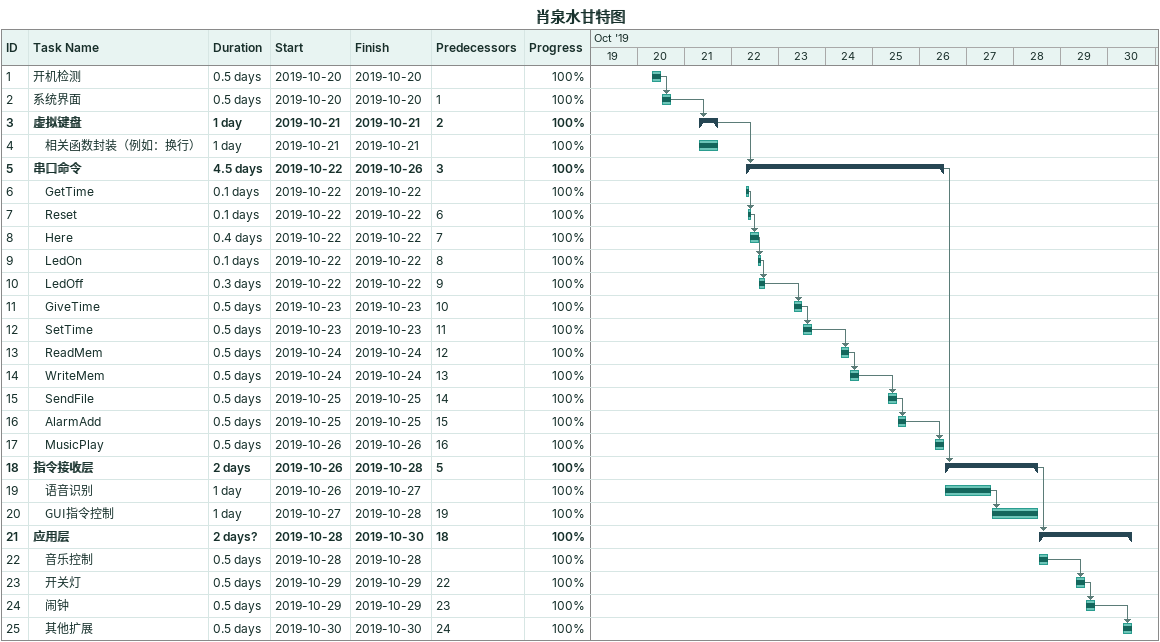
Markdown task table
肖泉水甘特图

| ID | Level | Task | Duration | Start | Finish | Predecessors | % complete |
|---|---|---|---|---|---|---|---|
| 1 | 1 | 开机检测 | 0.5d | 2019-10-20 | 2019-10-20 |  | 100 |
| 2 | 1 | 系统界面 | 0.5d | 2019-10-20 | 2019-10-20 | 1 | 100 |
| 3 | 1 | **虚拟键盘** | 1d | 2019-10-21 | 2019-10-21 | 2 | 100 |
| 4 | 2 | 相关函数封装（例如：换行） | 1d | 2019-10-21 | 2019-10-21 |  | 100 |
| 5 | 1 | **串口命令** | 4.5d | 2019-10-22 | 2019-10-26 | 3 | 100 |
| 6 | 2 | GetTime | 0.1d | 2019-10-22 | 2019-10-22 |  | 100 |
| 7 | 2 | Reset | 0.1d | 2019-10-22 | 2019-10-22 | 6 | 100 |
| 8 | 2 | Here | 0.4d | 2019-10-22 | 2019-10-22 | 7 | 100 |
| 9 | 2 | LedOn | 0.1d | 2019-10-22 | 2019-10-22 | 8 | 100 |
| 10 | 2 | LedOff | 0.3d | 2019-10-22 | 2019-10-22 | 9 | 100 |
| 11 | 2 | GiveTime | 0.5d | 2019-10-23 | 2019-10-23 | 10 | 100 |
| 12 | 2 | SetTime | 0.5d | 2019-10-23 | 2019-10-23 | 11 | 100 |
| 13 | 2 | ReadMem | 0.5d | 2019-10-24 | 2019-10-24 | 12 | 100 |
| 14 | 2 | WriteMem | 0.5d | 2019-10-24 | 2019-10-24 | 13 | 100 |
| 15 | 2 | SendFile | 0.5d | 2019-10-25 | 2019-10-25 | 14 | 100 |
| 16 | 2 | AlarmAdd | 0.5d | 2019-10-25 | 2019-10-25 | 15 | 100 |
| 17 | 2 | MusicPlay | 0.5d | 2019-10-26 | 2019-10-26 | 16 | 100 |
| 18 | 1 | **指令接收层** | 2d | 2019-10-26 | 2019-10-28 | 5 | 100 |
| 19 | 2 | 语音识别 | 1d | 2019-10-26 | 2019-10-27 |  | 100 |
| 20 | 2 | GUI指令控制 | 1d | 2019-10-27 | 2019-10-28 | 19 | 100 |
| 21 | 1 | **应用层** | 2d? | 2019-10-28 | 2019-10-30 | 18 | 100 |
| 22 | 2 | 音乐控制 | 0.5d | 2019-10-28 | 2019-10-28 |  | 100 |
| 23 | 2 | 开关灯 | 0.5d | 2019-10-29 | 2019-10-29 | 22 | 100 |
| 24 | 2 | 闹钟 | 0.5d | 2019-10-29 | 2019-10-29 | 23 | 100 |
| 25 | 2 | 其他扩展 | 0.5d | 2019-10-30 | 2019-10-30 | 24 | 100 |
